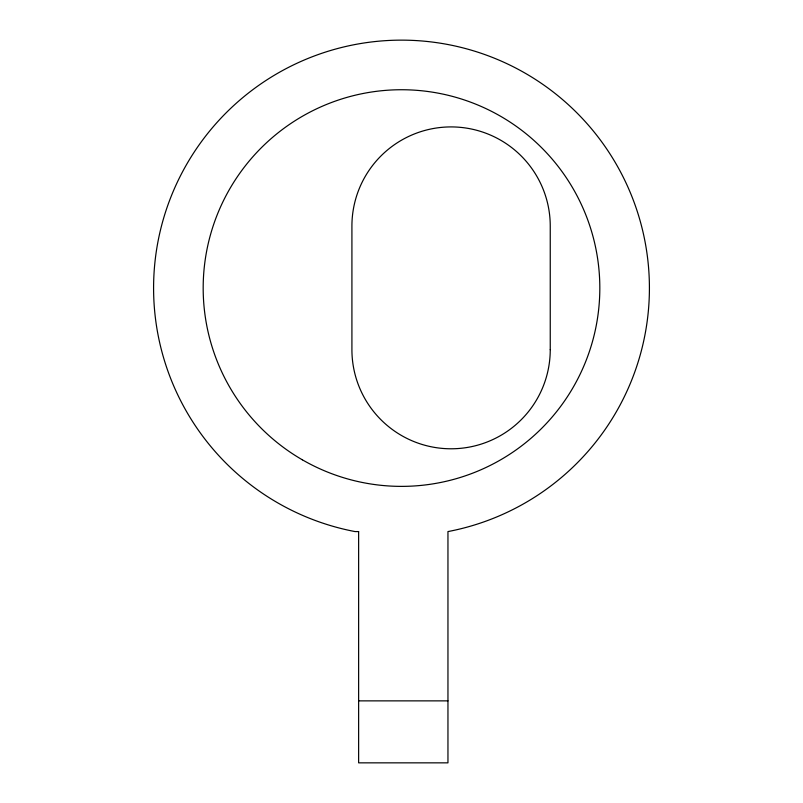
<?xml version="1.0" encoding="UTF-8"?>
<svg xmlns="http://www.w3.org/2000/svg" width="803" height="803" viewBox="0 0 803 803"><rect width="100%" height="100%" fill="white"/><g stroke="black" fill="none" stroke-linecap="round" stroke-linejoin="round"><path stroke-width="1.2" d="M358.63 700.868L447.954 700.868M358.63 531.576L355.046 531.576A247.906 247.906 0 0 1 195.009 150.864A247.906 247.906 0 0 1 607.991 150.864A247.906 247.906 0 0 1 447.954 531.576L447.954 762.85L358.63 762.85L358.63 531.576M550.246 349.626L550.246 226.085A99.16 99.16 0 0 0 451.085 126.914A99.16 99.16 0 0 0 351.915 226.085L351.915 349.626A99.16 99.16 0 0 0 451.085 448.787A99.16 99.16 0 0 0 550.246 349.626M302.34 459.808A198.321 198.321 0 0 0 599.821 288.056A198.321 198.321 0 0 0 302.34 116.305A198.321 198.321 0 0 0 302.34 459.808"/></g></svg>
